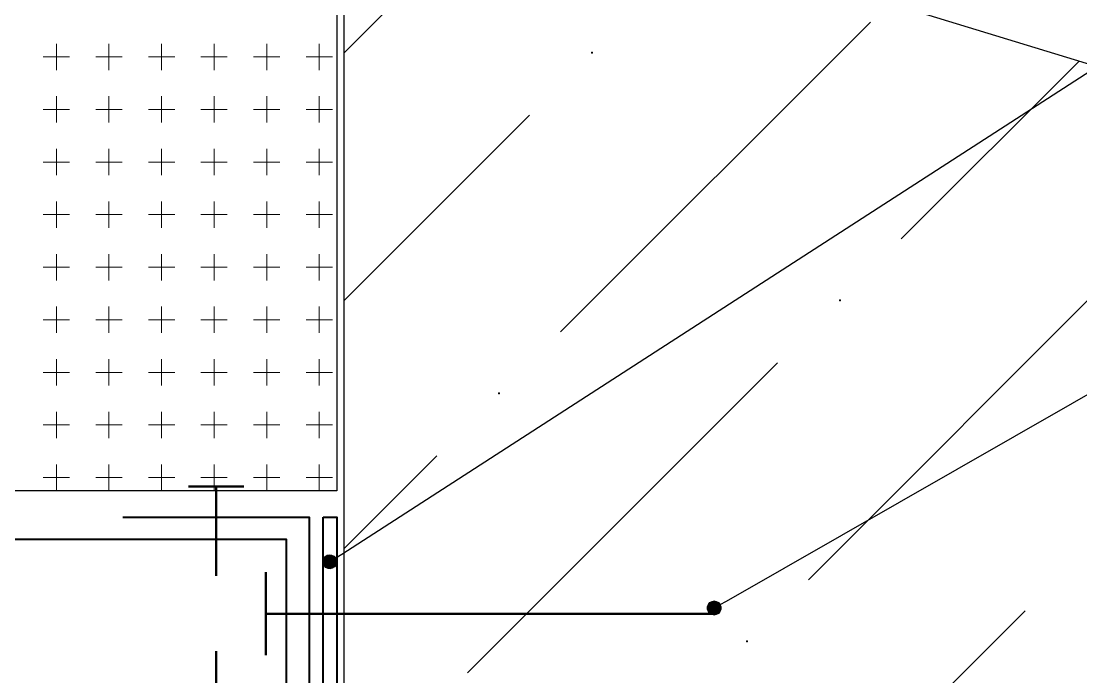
# Model space of a CAD drawing. Header units: millimetres. Extents: x 0 to 23.3, y 0 to 16.5.
# Drawn here: x 18.794 to 20.833, y 10.319 to 11.58 of the extents above; entities that cross this region are included whole.
import ezdxf

# ---------------------------------------------------------------- set-up
doc = ezdxf.new("R2010")
doc.units = ezdxf.units.MM
doc.layers.add('PDF _Геометрия', color=7, linetype='Continuous')
doc.layers.add('PDF _Сплошная заливка', color=7, linetype='Continuous')

msp = doc.modelspace()

# ---------------------------------------------------------------- linework, layer by layer
at = {"layer": 'PDF _Геометрия', "lineweight": 25}
for points in [[(21.6086, 9.4391), (21.6086, 11.2652), (20.4425, 11.6217), (22.7747, 12.0822), (21.6086, 12.4833), (21.6086, 13.7609)], [(21.6086, 13.4066), (19.4149, 13.4066), (19.4149, 10.0885), (21.6086, 10.0885)], [(19.9513, 12.0552), (19.4149, 11.5188)], [(20.4281, 11.5784), (19.8321, 10.9824)], [(20.1394, 10.4582), (20.1511, 10.4649), (22.0327, 11.5409), (22.0381, 11.5409), (22.8641, 11.5409)], [(20.8297, 11.5033), (20.4876, 11.1612)], [(19.7725, 11.3996), (19.4149, 11.042)], [(20.9048, 11.1016), (20.3089, 10.5057)], [(20.2493, 10.9228), (19.6533, 10.3269)], [(19.5937, 10.7441), (19.4149, 10.5653)], [(20.726, 10.4461), (20.3685, 10.0885)]]:
    msp.add_lwpolyline(points, dxfattribs=at)
msp.add_lwpolyline([(18.4323, 11.9712), (19.4017, 11.9712), (19.4017, 10.6771), (18.4323, 10.6771)], close=True, dxfattribs=at)
at = {"layer": 'PDF _Геометрия', "color": 6, "lineweight": 25}
msp.add_lwpolyline([(19.3997, 10.5477), (19.4111, 10.555), (20.9536, 11.5504), (20.959, 11.5504), (21.5164, 11.5504)], dxfattribs=at)
at = {"layer": 'PDF _Геометрия', "lineweight": 18}
for points in [[(18.8622, 11.4862), (18.8622, 11.5368)], [(18.9633, 11.4862), (18.9633, 11.5368)], [(19.0644, 11.4862), (19.0644, 11.5368)], [(19.1656, 11.4862), (19.1656, 11.5368)], [(19.2667, 11.4862), (19.2667, 11.5368)], [(19.3678, 11.4862), (19.3678, 11.5368)], [(18.8369, 11.5115), (18.8874, 11.5115)], [(18.938, 11.5115), (18.9886, 11.5115)], [(19.0391, 11.5115), (19.0897, 11.5115)], [(19.1403, 11.5115), (19.1909, 11.5115)], [(19.2414, 11.5115), (19.292, 11.5115)], [(19.3426, 11.5115), (19.3931, 11.5115)], [(18.8622, 11.3851), (18.8622, 11.4356)], [(18.9633, 11.3851), (18.9633, 11.4356)], [(19.0644, 11.3851), (19.0644, 11.4356)], [(19.1656, 11.3851), (19.1656, 11.4356)], [(19.2667, 11.3851), (19.2667, 11.4356)], [(19.3678, 11.3851), (19.3678, 11.4356)], [(18.8369, 11.4103), (18.8874, 11.4103)], [(18.938, 11.4103), (18.9886, 11.4103)], [(19.0391, 11.4103), (19.0897, 11.4103)], [(19.1403, 11.4103), (19.1909, 11.4103)], [(19.2414, 11.4103), (19.292, 11.4103)], [(19.3426, 11.4103), (19.3931, 11.4103)], [(18.8622, 11.2839), (18.8622, 11.3345)], [(18.9633, 11.2839), (18.9633, 11.3345)], [(19.0644, 11.2839), (19.0644, 11.3345)], [(19.1656, 11.2839), (19.1656, 11.3345)], [(19.2667, 11.2839), (19.2667, 11.3345)], [(19.3678, 11.2839), (19.3678, 11.3345)], [(18.8369, 11.3092), (18.8874, 11.3092)], [(18.938, 11.3092), (18.9886, 11.3092)], [(19.0391, 11.3092), (19.0897, 11.3092)], [(19.1403, 11.3092), (19.1909, 11.3092)], [(19.2414, 11.3092), (19.292, 11.3092)], [(19.3426, 11.3092), (19.3931, 11.3092)], [(18.8622, 11.1828), (18.8622, 11.2334)], [(18.9633, 11.1828), (18.9633, 11.2334)], [(19.0644, 11.1828), (19.0644, 11.2334)], [(19.1656, 11.1828), (19.1656, 11.2334)], [(19.2667, 11.1828), (19.2667, 11.2334)], [(19.3678, 11.1828), (19.3678, 11.2334)], [(18.8369, 11.2081), (18.8874, 11.2081)], [(18.938, 11.2081), (18.9886, 11.2081)], [(19.0391, 11.2081), (19.0897, 11.2081)], [(19.1403, 11.2081), (19.1909, 11.2081)], [(19.2414, 11.2081), (19.292, 11.2081)], [(19.3426, 11.2081), (19.3931, 11.2081)], [(18.8622, 11.0816), (18.8622, 11.1322)], [(18.9633, 11.0816), (18.9633, 11.1322)], [(19.0644, 11.0816), (19.0644, 11.1322)], [(19.1656, 11.0816), (19.1656, 11.1322)], [(19.2667, 11.0816), (19.2667, 11.1322)], [(19.3678, 11.0816), (19.3678, 11.1322)], [(18.8369, 11.1069), (18.8874, 11.1069)], [(18.938, 11.1069), (18.9886, 11.1069)], [(19.0391, 11.1069), (19.0897, 11.1069)], [(19.1403, 11.1069), (19.1909, 11.1069)], [(19.2414, 11.1069), (19.292, 11.1069)], [(19.3426, 11.1069), (19.3931, 11.1069)], [(18.8622, 10.9805), (18.8622, 11.0311)], [(18.9633, 10.9805), (18.9633, 11.0311)], [(19.0644, 10.9805), (19.0644, 11.0311)], [(19.1656, 10.9805), (19.1656, 11.0311)], [(19.2667, 10.9805), (19.2667, 11.0311)], [(19.3678, 10.9805), (19.3678, 11.0311)], [(18.8369, 11.0058), (18.8874, 11.0058)], [(18.938, 11.0058), (18.9886, 11.0058)], [(19.0391, 11.0058), (19.0897, 11.0058)], [(19.1403, 11.0058), (19.1909, 11.0058)], [(19.2414, 11.0058), (19.292, 11.0058)], [(19.3426, 11.0058), (19.3931, 11.0058)], [(18.8622, 10.8794), (18.8622, 10.9299)], [(18.9633, 10.8794), (18.9633, 10.9299)], [(19.0644, 10.8794), (19.0644, 10.9299)], [(19.1656, 10.8794), (19.1656, 10.9299)], [(19.2667, 10.8794), (19.2667, 10.9299)], [(19.3678, 10.8794), (19.3678, 10.9299)], [(18.8369, 10.9047), (18.8874, 10.9047)], [(18.938, 10.9047), (18.9886, 10.9047)], [(19.0391, 10.9047), (19.0897, 10.9047)], [(19.1403, 10.9047), (19.1909, 10.9047)], [(19.2414, 10.9047), (19.292, 10.9047)], [(19.3426, 10.9047), (19.3931, 10.9047)], [(18.8622, 10.7782), (18.8622, 10.8288)], [(18.9633, 10.7782), (18.9633, 10.8288)], [(19.0644, 10.7782), (19.0644, 10.8288)], [(19.1656, 10.7782), (19.1656, 10.8288)], [(19.2667, 10.7782), (19.2667, 10.8288)], [(19.3678, 10.7782), (19.3678, 10.8288)], [(18.8369, 10.8035), (18.8874, 10.8035)], [(18.938, 10.8035), (18.9886, 10.8035)], [(19.0391, 10.8035), (19.0897, 10.8035)], [(19.1403, 10.8035), (19.1909, 10.8035)], [(19.2414, 10.8035), (19.292, 10.8035)], [(19.3426, 10.8035), (19.3931, 10.8035)], [(18.8622, 10.6771), (18.8622, 10.7277)], [(18.9633, 10.6771), (18.9633, 10.7277)], [(19.0644, 10.6771), (19.0644, 10.7277)], [(19.1656, 10.6771), (19.1656, 10.7277)], [(19.2667, 10.6771), (19.2667, 10.7277)], [(19.3678, 10.6771), (19.3678, 10.7277)], [(18.8369, 10.7024), (18.8874, 10.7024)], [(18.938, 10.7024), (18.9886, 10.7024)], [(19.0391, 10.7024), (19.0897, 10.7024)], [(19.1403, 10.7024), (19.1909, 10.7024)], [(19.2414, 10.7024), (19.292, 10.7024)], [(19.3426, 10.7024), (19.3931, 10.7024)]]:
    msp.add_lwpolyline(points, dxfattribs=at)
at = {"layer": 'PDF _Геометрия', "lineweight": 5}
for points in [[(19.8917, 11.5188), (19.8937, 11.5188), (19.8937, 11.5208), (19.8917, 11.5208)], [(20.3685, 11.042), (20.3705, 11.042), (20.3705, 11.044), (20.3685, 11.044)], [(19.7129, 10.8632), (19.7149, 10.8632), (19.7149, 10.8652), (19.7129, 10.8652)], [(20.1897, 10.3865), (20.1917, 10.3865), (20.1917, 10.3885), (20.1897, 10.3885)]]:
    msp.add_lwpolyline(points, close=True, dxfattribs=at)
at = {"layer": 'PDF _Геометрия', "color": 5, "lineweight": 50}
for points in [[(19.1163, 10.6849), (19.2225, 10.6849)], [(19.1694, 10.6849), (19.1694, 10.5132)], [(19.2649, 10.5203), (19.2649, 10.361)], [(19.2649, 10.4406), (20.1276, 10.4406)], [(19.1694, 10.1971), (19.1694, 10.3687)]]:
    msp.add_lwpolyline(points, dxfattribs=at)
at = {"layer": 'PDF _Геометрия', "color": 1, "lineweight": 40}
msp.add_lwpolyline([(18.9902, 10.6264), (19.3486, 10.6264), (19.3486, 10.2548), (18.9902, 10.2548)], dxfattribs=at)
at = {"layer": 'PDF _Геометрия', "color": 6, "lineweight": 40}
msp.add_lwpolyline([(19.3751, 10.6264), (19.4017, 10.6264), (19.4017, 10.2548), (19.3751, 10.2548)], close=True, dxfattribs=at)
at = {"layer": 'PDF _Геометрия', "color": 1, "lineweight": 40}
msp.add_lwpolyline([(18.4744, 10.584), (19.3041, 10.584), (19.3041, 10.298), (18.4744, 10.298)], close=True, dxfattribs=at)
at = {"layer": 'PDF _Геометрия', "color": 6, "lineweight": 0}
for points in [[(19.3762, 10.5465), (19.3748, 10.542), (19.3883, 10.5403)], [(19.3748, 10.542), (19.3751, 10.5373), (19.3883, 10.5403)], [(19.3751, 10.5373), (19.3769, 10.533), (19.3883, 10.5403)], [(19.3791, 10.5503), (19.3762, 10.5465), (19.3883, 10.5403)], [(19.3769, 10.533), (19.3801, 10.5295), (19.3883, 10.5403)], [(19.383, 10.5528), (19.3791, 10.5503), (19.3883, 10.5403)], [(19.3801, 10.5295), (19.3843, 10.5274), (19.3883, 10.5403)], [(19.3876, 10.5539), (19.383, 10.5528), (19.3883, 10.5403)], [(19.3843, 10.5274), (19.389, 10.5268), (19.3883, 10.5403)], [(19.3923, 10.5533), (19.3876, 10.5539), (19.3883, 10.5403)], [(19.3965, 10.5511), (19.3923, 10.5533), (19.3883, 10.5403)], [(19.3997, 10.5477), (19.3965, 10.5511), (19.3883, 10.5403)], [(19.4015, 10.5433), (19.3997, 10.5477), (19.3883, 10.5403)], [(19.4018, 10.5386), (19.4015, 10.5433), (19.3883, 10.5403)], [(19.389, 10.5268), (19.3936, 10.5278), (19.3883, 10.5403)], [(19.3936, 10.5278), (19.3975, 10.5304), (19.3883, 10.5403)], [(19.3975, 10.5304), (19.4004, 10.5341), (19.3883, 10.5403)], [(19.4004, 10.5341), (19.4018, 10.5386), (19.3883, 10.5403)]]:
    msp.add_lwpolyline(points, close=True, dxfattribs=at)
at = {"layer": 'PDF _Геометрия', "lineweight": 0}
for points in [[(20.1159, 10.4583), (20.1142, 10.4539), (20.1276, 10.4515)], [(20.1189, 10.4619), (20.1159, 10.4583), (20.1276, 10.4515)], [(20.123, 10.4642), (20.1189, 10.4619), (20.1276, 10.4515)], [(20.1276, 10.465), (20.123, 10.4642), (20.1276, 10.4515)], [(20.1323, 10.4642), (20.1276, 10.465), (20.1276, 10.4515)], [(20.1363, 10.4618), (20.1323, 10.4642), (20.1276, 10.4515)], [(20.1394, 10.4582), (20.1363, 10.4618), (20.1276, 10.4515)], [(20.141, 10.4538), (20.1394, 10.4582), (20.1276, 10.4515)], [(20.1142, 10.4539), (20.1142, 10.4492), (20.1276, 10.4515)], [(20.1142, 10.4492), (20.1158, 10.4447), (20.1276, 10.4515)], [(20.1158, 10.4447), (20.1188, 10.4411), (20.1276, 10.4515)], [(20.1188, 10.4411), (20.1229, 10.4387), (20.1276, 10.4515)], [(20.1229, 10.4387), (20.1275, 10.4379), (20.1276, 10.4515)], [(20.1275, 10.4379), (20.1322, 10.4387), (20.1276, 10.4515)], [(20.1409, 10.4491), (20.141, 10.4538), (20.1276, 10.4515)], [(20.1322, 10.4387), (20.1363, 10.441), (20.1276, 10.4515)], [(20.1363, 10.441), (20.1393, 10.4446), (20.1276, 10.4515)], [(20.1393, 10.4446), (20.1409, 10.4491), (20.1276, 10.4515)]]:
    msp.add_lwpolyline(points, close=True, dxfattribs=at)
at = {"layer": 'PDF _Сплошная заливка', "color": 6, "lineweight": 25, "transparency": 33554559}
for points in [[(19.3762, 10.5465), (19.3748, 10.542), (19.3883, 10.5403)], [(19.3748, 10.542), (19.3751, 10.5373), (19.3883, 10.5403)], [(19.3751, 10.5373), (19.3769, 10.533), (19.3883, 10.5403)], [(19.3791, 10.5503), (19.3762, 10.5465), (19.3883, 10.5403)], [(19.3769, 10.533), (19.3801, 10.5295), (19.3883, 10.5403)], [(19.383, 10.5528), (19.3791, 10.5503), (19.3883, 10.5403)], [(19.3801, 10.5295), (19.3843, 10.5274), (19.3883, 10.5403)], [(19.3876, 10.5539), (19.383, 10.5528), (19.3883, 10.5403)], [(19.3843, 10.5274), (19.389, 10.5268), (19.3883, 10.5403)], [(19.3923, 10.5533), (19.3876, 10.5539), (19.3883, 10.5403)], [(19.3965, 10.5511), (19.3923, 10.5533), (19.3883, 10.5403)], [(19.3997, 10.5477), (19.3965, 10.5511), (19.3883, 10.5403)], [(19.4015, 10.5433), (19.3997, 10.5477), (19.3883, 10.5403)], [(19.4018, 10.5386), (19.4015, 10.5433), (19.3883, 10.5403)], [(19.389, 10.5268), (19.3936, 10.5278), (19.3883, 10.5403)], [(19.3936, 10.5278), (19.3975, 10.5304), (19.3883, 10.5403)], [(19.3975, 10.5304), (19.4004, 10.5341), (19.3883, 10.5403)], [(19.4004, 10.5341), (19.4018, 10.5386), (19.3883, 10.5403)]]:
    msp.add_solid(points, dxfattribs=at)
at = {"layer": 'PDF _Сплошная заливка', "lineweight": 25, "transparency": 33554559}
for points in [[(20.1159, 10.4583), (20.1142, 10.4539), (20.1276, 10.4515)], [(20.1189, 10.4619), (20.1159, 10.4583), (20.1276, 10.4515)], [(20.123, 10.4642), (20.1189, 10.4619), (20.1276, 10.4515)], [(20.1276, 10.465), (20.123, 10.4642), (20.1276, 10.4515)], [(20.1323, 10.4642), (20.1276, 10.465), (20.1276, 10.4515)], [(20.1363, 10.4618), (20.1323, 10.4642), (20.1276, 10.4515)], [(20.1394, 10.4582), (20.1363, 10.4618), (20.1276, 10.4515)], [(20.141, 10.4538), (20.1394, 10.4582), (20.1276, 10.4515)], [(20.1142, 10.4539), (20.1142, 10.4492), (20.1276, 10.4515)], [(20.1142, 10.4492), (20.1158, 10.4447), (20.1276, 10.4515)], [(20.1158, 10.4447), (20.1188, 10.4411), (20.1276, 10.4515)], [(20.1188, 10.4411), (20.1229, 10.4387), (20.1276, 10.4515)], [(20.1229, 10.4387), (20.1275, 10.4379), (20.1276, 10.4515)], [(20.1275, 10.4379), (20.1322, 10.4387), (20.1276, 10.4515)], [(20.1409, 10.4491), (20.141, 10.4538), (20.1276, 10.4515)], [(20.1322, 10.4387), (20.1363, 10.441), (20.1276, 10.4515)], [(20.1363, 10.441), (20.1393, 10.4446), (20.1276, 10.4515)], [(20.1393, 10.4446), (20.1409, 10.4491), (20.1276, 10.4515)]]:
    msp.add_solid(points, dxfattribs=at)

doc.saveas('drawing.dxf')
